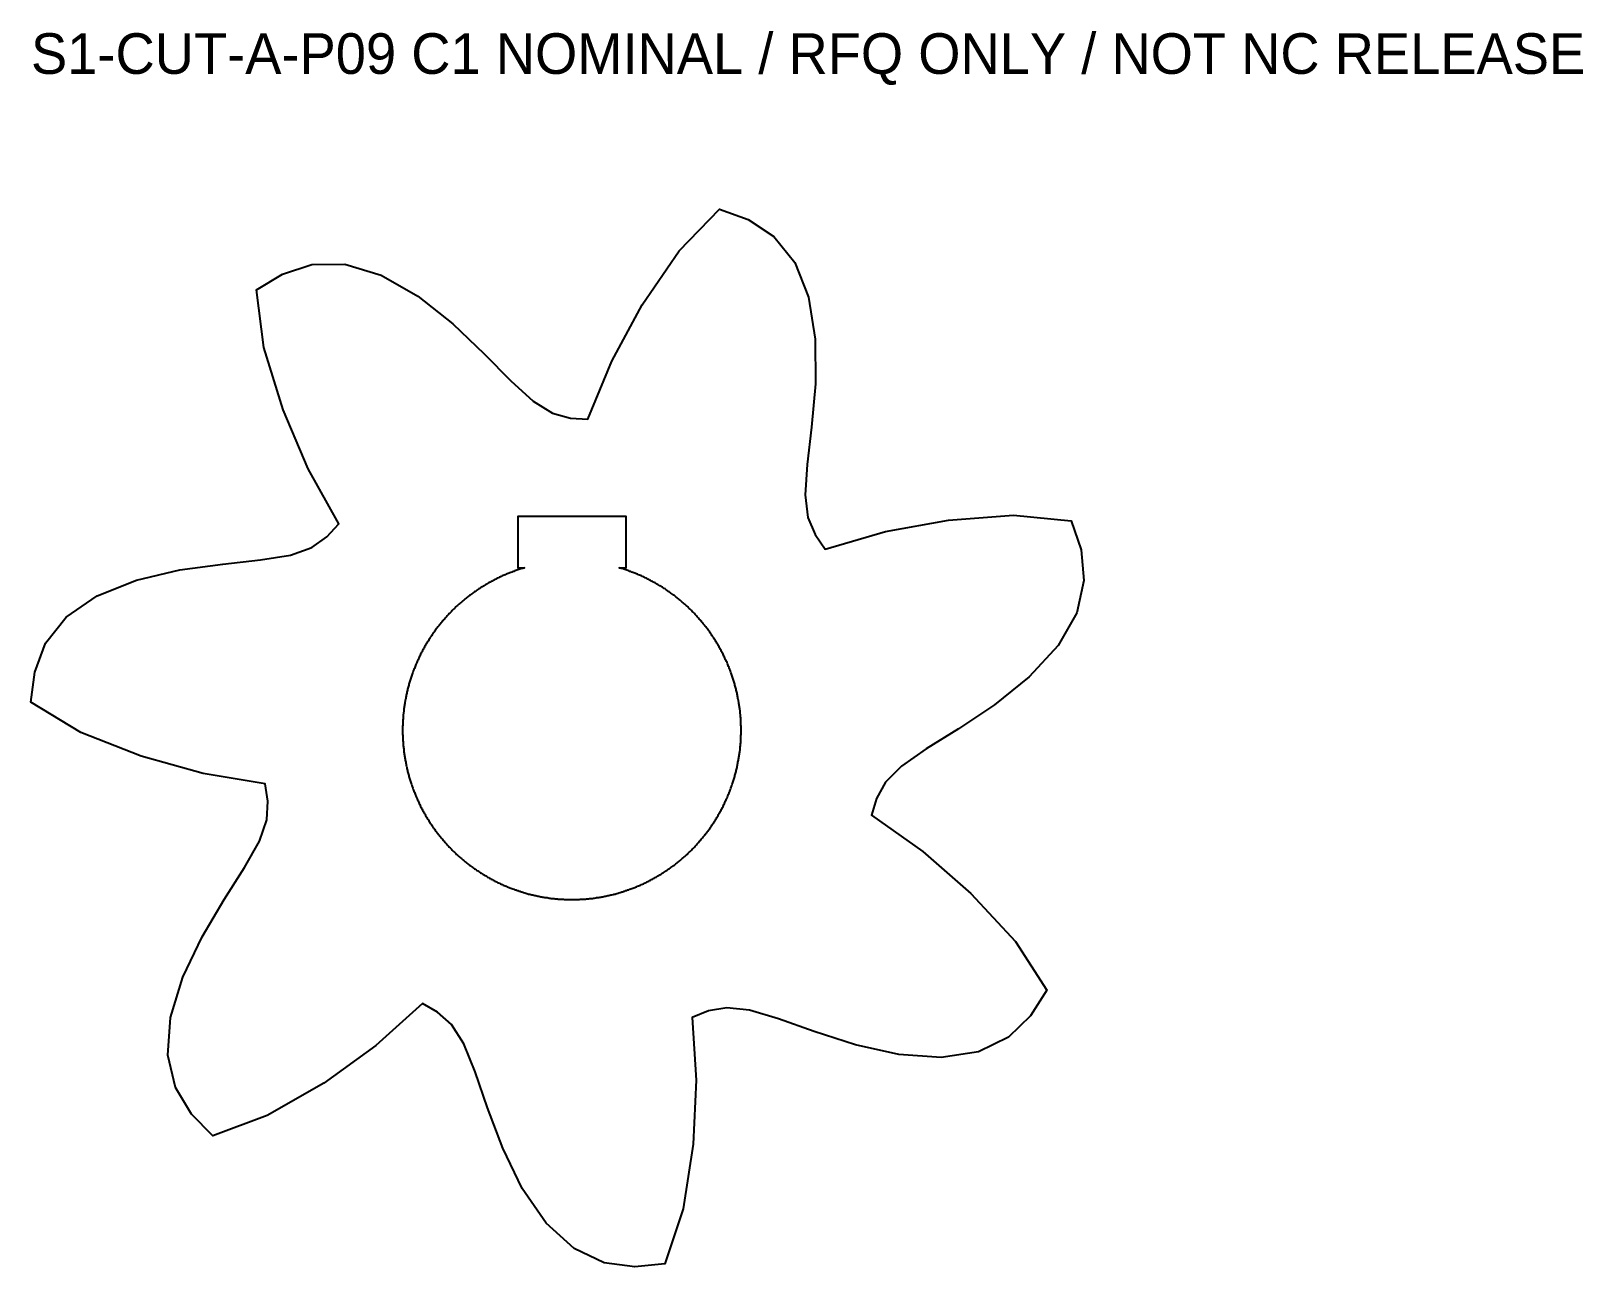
# Model space of a CAD drawing. Header units: millimetres. Extents: x -40 to 75, y -40 to 52.
import ezdxf

# ---------------------------------------------------------------- set-up
doc = ezdxf.new("R2010")
doc.units = ezdxf.units.MM
doc.layers.add('CUT', color=7, linetype='Continuous')
doc.layers.add('INFO', color=7, linetype='Continuous')

msp = doc.modelspace()

# ---------------------------------------------------------------- linework, layer by layer
at = {"layer": 'CUT'}
for points in [[(27.81, 15.53), (32.62, 15.88), (36.89, 15.47), (37.61, 13.34), (37.82, 11.07), (37.29, 8.68), (35.91, 6.26), (33.79, 3.96), (31.22, 1.89), (28.56, 0.12), (26.18, -1.36), (24.35, -2.64), (23.16, -3.83), (22.51, -5.03), (22.13, -6.27), (25.93, -8.95), (29.48, -12.06), (32.76, -15.6), (35.09, -19.2), (33.88, -21.08), (32.24, -22.67), (30.03, -23.74), (27.28, -24.17), (24.16, -23.95), (20.94, -23.23), (17.9, -22.25), (15.26, -21.31), (13.12, -20.68), (11.44, -20.49), (10.1, -20.73), (8.89, -21.21), (9.17, -25.85), (8.95, -30.57), (8.23, -35.34), (6.87, -39.41), (4.64, -39.63), (2.38, -39.34), (0.17, -38.28), (-1.89, -36.4), (-3.66, -33.83), (-5.11, -30.86), (-6.23, -27.87), (-7.15, -25.22), (-7.99, -23.15), (-8.89, -21.72), (-9.92, -20.82), (-11.04, -20.18), (-14.49, -23.29), (-18.32, -26.06), (-22.5, -28.46), (-26.52, -29.94), (-28.09, -28.34), (-29.27, -26.39), (-29.83, -24), (-29.64, -21.22), (-28.73, -18.23), (-27.31, -15.25), (-25.68, -12.5), (-24.17, -10.14), (-23.08, -8.19), (-22.53, -6.6), (-22.46, -5.23), (-22.66, -3.95), (-27.24, -3.19), (-31.8, -1.92), (-36.28, -0.16), (-39.95, 2.07), (-39.67, 4.3), (-38.88, 6.43), (-37.36, 8.36), (-35.07, 9.94), (-32.16, 11.1), (-28.95, 11.84), (-25.78, 12.28), (-23, 12.58), (-20.79, 12.94), (-19.2, 13.5), (-18.09, 14.3), (-17.22, 15.25), (-19.48, 19.31), (-21.33, 23.66), (-22.74, 28.27), (-23.29, 32.52), (-21.38, 33.7), (-19.21, 34.41), (-16.76, 34.42), (-14.09, 33.61), (-11.38, 32.07), (-8.79, 30.02), (-6.47, 27.81), (-4.5, 25.82), (-2.85, 24.32), (-1.42, 23.43), (-0.1, 23.06), (1.19, 22.97), (2.95, 27.27), (5.2, 31.43), (7.92, 35.41), (10.91, 38.48), (13.02, 37.72), (14.92, 36.48), (16.46, 34.56), (17.49, 31.98), (17.98, 28.89), (17.99, 25.59), (17.71, 22.4), (17.38, 19.62), (17.24, 17.39), (17.43, 15.72), (17.97, 14.46), (18.7, 13.39), (23.16, 14.69)], [(12.5, 0.15), (12.5, 0.23), (12.5, 0.31), (12.49, 0.38), (12.49, 0.46), (12.49, 0.54), (12.48, 0.61), (12.48, 0.69), (12.48, 0.77), (12.47, 0.84), (12.47, 0.92), (12.46, 1), (12.45, 1.07), (12.45, 1.15), (12.44, 1.23), (12.43, 1.3), (12.42, 1.38), (12.42, 1.45), (12.41, 1.53), (12.4, 1.61), (12.39, 1.68), (12.38, 1.76), (12.36, 1.83), (12.35, 1.91), (12.34, 1.99), (12.33, 2.06), (12.32, 2.14), (12.3, 2.21), (12.29, 2.29), (12.27, 2.36), (12.26, 2.44), (12.24, 2.51), (12.23, 2.59), (12.21, 2.66), (12.2, 2.74), (12.18, 2.81), (12.16, 2.89), (12.14, 2.96), (12.13, 3.04), (12.11, 3.11), (12.09, 3.19), (12.07, 3.26), (12.05, 3.33), (12.03, 3.41), (12.01, 3.48), (11.98, 3.56), (11.96, 3.63), (11.94, 3.7), (11.92, 3.78), (11.89, 3.85), (11.87, 3.92), (11.84, 3.99), (11.82, 4.07), (11.79, 4.14), (11.77, 4.21), (11.74, 4.28), (11.72, 4.36), (11.69, 4.43), (11.66, 4.5), (11.63, 4.57), (11.61, 4.64), (11.58, 4.71), (11.55, 4.78), (11.52, 4.85), (11.49, 4.92), (11.46, 5), (11.43, 5.07), (11.4, 5.14), (11.36, 5.21), (11.33, 5.28), (11.3, 5.34), (11.27, 5.41), (11.23, 5.48), (11.2, 5.55), (11.17, 5.62), (11.13, 5.69), (11.1, 5.76), (11.06, 5.82), (11.02, 5.89), (10.99, 5.96), (10.95, 6.03), (10.91, 6.09), (10.88, 6.16), (10.84, 6.23), (10.8, 6.29), (10.76, 6.36), (10.72, 6.43), (10.68, 6.49), (10.64, 6.56), (10.6, 6.62), (10.56, 6.69), (10.52, 6.75), (10.48, 6.82), (10.44, 6.88), (10.39, 6.94), (10.35, 7.01), (10.31, 7.07), (10.26, 7.13), (10.22, 7.2), (10.18, 7.26), (10.13, 7.32), (10.09, 7.38), (10.04, 7.45), (9.99, 7.51), (9.95, 7.57), (9.9, 7.63), (9.85, 7.69), (9.81, 7.75), (9.76, 7.81), (9.71, 7.87), (9.66, 7.93), (9.61, 7.99), (9.56, 8.05), (9.52, 8.11), (9.47, 8.16), (9.41, 8.22), (9.36, 8.28), (9.31, 8.34), (9.26, 8.39), (9.21, 8.45), (9.16, 8.51), (9.11, 8.56), (9.05, 8.62), (9, 8.67), (8.95, 8.73), (8.89, 8.78), (8.84, 8.84), (8.78, 8.89), (8.73, 8.95), (8.67, 9), (8.62, 9.05), (8.56, 9.11), (8.51, 9.16), (8.45, 9.21), (8.39, 9.26), (8.34, 9.31), (8.28, 9.36), (8.22, 9.41), (8.16, 9.47), (8.11, 9.52), (8.05, 9.56), (7.99, 9.61), (7.93, 9.66), (7.87, 9.71), (7.81, 9.76), (7.75, 9.81), (7.69, 9.85), (7.63, 9.9), (7.57, 9.95), (7.51, 9.99), (7.45, 10.04), (7.38, 10.09), (7.32, 10.13), (7.26, 10.18), (7.2, 10.22), (7.13, 10.26), (7.07, 10.31), (7.01, 10.35), (6.94, 10.39), (6.88, 10.44), (6.82, 10.48), (6.75, 10.52), (6.69, 10.56), (6.62, 10.6), (6.56, 10.64), (6.49, 10.68), (6.43, 10.72), (6.36, 10.76), (6.29, 10.8), (6.23, 10.84), (6.16, 10.88), (6.09, 10.91), (6.03, 10.95), (5.96, 10.99), (5.89, 11.02), (5.82, 11.06), (5.76, 11.1), (5.69, 11.13), (5.62, 11.17), (5.55, 11.2), (5.48, 11.23), (5.41, 11.27), (5.34, 11.3), (5.28, 11.33), (5.21, 11.36), (5.14, 11.4), (5.07, 11.43), (5, 11.46), (4.92, 11.49), (4.85, 11.52), (4.78, 11.55), (4.71, 11.58), (4.64, 11.61), (4.57, 11.63), (4.5, 11.66), (4.43, 11.69), (4.36, 11.72), (4.28, 11.74), (4.21, 11.77), (4.14, 11.79), (4.07, 11.82), (3.99, 11.84), (3.92, 11.87), (3.85, 11.89), (3.78, 11.92), (3.7, 11.94), (3.63, 11.96), (3.56, 11.98), (3.5, 12), (4, 12), (4, 15.8), (-4, 15.8), (-4, 12), (-3.5, 12), (-3.56, 11.98), (-3.63, 11.96), (-3.7, 11.94), (-3.78, 11.92), (-3.85, 11.89), (-3.92, 11.87), (-3.99, 11.84), (-4.07, 11.82), (-4.14, 11.79), (-4.21, 11.77), (-4.28, 11.74), (-4.36, 11.72), (-4.43, 11.69), (-4.5, 11.66), (-4.57, 11.63), (-4.64, 11.61), (-4.71, 11.58), (-4.78, 11.55), (-4.85, 11.52), (-4.92, 11.49), (-5, 11.46), (-5.07, 11.43), (-5.14, 11.4), (-5.21, 11.36), (-5.28, 11.33), (-5.34, 11.3), (-5.41, 11.27), (-5.48, 11.23), (-5.55, 11.2), (-5.62, 11.17), (-5.69, 11.13), (-5.76, 11.1), (-5.82, 11.06), (-5.89, 11.02), (-5.96, 10.99), (-6.03, 10.95), (-6.09, 10.91), (-6.16, 10.88), (-6.23, 10.84), (-6.29, 10.8), (-6.36, 10.76), (-6.43, 10.72), (-6.49, 10.68), (-6.56, 10.64), (-6.62, 10.6), (-6.69, 10.56), (-6.75, 10.52), (-6.82, 10.48), (-6.88, 10.44), (-6.94, 10.39), (-7.01, 10.35), (-7.07, 10.31), (-7.13, 10.26), (-7.2, 10.22), (-7.26, 10.18), (-7.32, 10.13), (-7.38, 10.09), (-7.45, 10.04), (-7.51, 9.99), (-7.57, 9.95), (-7.63, 9.9), (-7.69, 9.85), (-7.75, 9.81), (-7.81, 9.76), (-7.87, 9.71), (-7.93, 9.66), (-7.99, 9.61), (-8.05, 9.56), (-8.11, 9.52), (-8.16, 9.47), (-8.22, 9.41), (-8.28, 9.36), (-8.34, 9.31), (-8.39, 9.26), (-8.45, 9.21), (-8.51, 9.16), (-8.56, 9.11), (-8.62, 9.05), (-8.67, 9), (-8.73, 8.95), (-8.78, 8.89), (-8.84, 8.84), (-8.89, 8.78), (-8.95, 8.73), (-9, 8.67), (-9.05, 8.62), (-9.11, 8.56), (-9.16, 8.51), (-9.21, 8.45), (-9.26, 8.39), (-9.31, 8.34), (-9.36, 8.28), (-9.41, 8.22), (-9.47, 8.16), (-9.52, 8.11), (-9.56, 8.05), (-9.61, 7.99), (-9.66, 7.93), (-9.71, 7.87), (-9.76, 7.81), (-9.81, 7.75), (-9.85, 7.69), (-9.9, 7.63), (-9.95, 7.57), (-9.99, 7.51), (-10.04, 7.45), (-10.09, 7.38), (-10.13, 7.32), (-10.18, 7.26), (-10.22, 7.2), (-10.26, 7.13), (-10.31, 7.07), (-10.35, 7.01), (-10.39, 6.94), (-10.44, 6.88), (-10.48, 6.82), (-10.52, 6.75), (-10.56, 6.69), (-10.6, 6.62), (-10.64, 6.56), (-10.68, 6.49), (-10.72, 6.43), (-10.76, 6.36), (-10.8, 6.29), (-10.84, 6.23), (-10.88, 6.16), (-10.91, 6.09), (-10.95, 6.03), (-10.99, 5.96), (-11.02, 5.89), (-11.06, 5.82), (-11.1, 5.76), (-11.13, 5.69), (-11.17, 5.62), (-11.2, 5.55), (-11.23, 5.48), (-11.27, 5.41), (-11.3, 5.34), (-11.33, 5.28), (-11.36, 5.21), (-11.4, 5.14), (-11.43, 5.07), (-11.46, 5), (-11.49, 4.92), (-11.52, 4.85), (-11.55, 4.78), (-11.58, 4.71), (-11.61, 4.64), (-11.63, 4.57), (-11.66, 4.5), (-11.69, 4.43), (-11.72, 4.36), (-11.74, 4.28), (-11.77, 4.21), (-11.79, 4.14), (-11.82, 4.07), (-11.84, 3.99), (-11.87, 3.92), (-11.89, 3.85), (-11.92, 3.78), (-11.94, 3.7), (-11.96, 3.63), (-11.98, 3.56), (-12.01, 3.48), (-12.03, 3.41), (-12.05, 3.33), (-12.07, 3.26), (-12.09, 3.19), (-12.11, 3.11), (-12.13, 3.04), (-12.14, 2.96), (-12.16, 2.89), (-12.18, 2.81), (-12.2, 2.74), (-12.21, 2.66), (-12.23, 2.59), (-12.24, 2.51), (-12.26, 2.44), (-12.27, 2.36), (-12.29, 2.29), (-12.3, 2.21), (-12.32, 2.14), (-12.33, 2.06), (-12.34, 1.99), (-12.35, 1.91), (-12.36, 1.83), (-12.38, 1.76), (-12.39, 1.68), (-12.4, 1.61), (-12.41, 1.53), (-12.42, 1.45), (-12.42, 1.38), (-12.43, 1.3), (-12.44, 1.23), (-12.45, 1.15), (-12.45, 1.07), (-12.46, 1), (-12.47, 0.92), (-12.47, 0.84), (-12.48, 0.77), (-12.48, 0.69), (-12.48, 0.61), (-12.49, 0.54), (-12.49, 0.46), (-12.49, 0.38), (-12.5, 0.31), (-12.5, 0.23), (-12.5, 0.15), (-12.5, 0.08), (-12.5, 0), (-12.5, -0.08), (-12.5, -0.15), (-12.5, -0.23), (-12.5, -0.31), (-12.49, -0.38), (-12.49, -0.46), (-12.49, -0.54), (-12.48, -0.61), (-12.48, -0.69), (-12.48, -0.77), (-12.47, -0.84), (-12.47, -0.92), (-12.46, -1), (-12.45, -1.07), (-12.45, -1.15), (-12.44, -1.23), (-12.43, -1.3), (-12.42, -1.38), (-12.42, -1.45), (-12.41, -1.53), (-12.4, -1.61), (-12.39, -1.68), (-12.38, -1.76), (-12.36, -1.83), (-12.35, -1.91), (-12.34, -1.99), (-12.33, -2.06), (-12.32, -2.14), (-12.3, -2.21), (-12.29, -2.29), (-12.27, -2.36), (-12.26, -2.44), (-12.24, -2.51), (-12.23, -2.59), (-12.21, -2.66), (-12.2, -2.74), (-12.18, -2.81), (-12.16, -2.89), (-12.14, -2.96), (-12.13, -3.04), (-12.11, -3.11), (-12.09, -3.19), (-12.07, -3.26), (-12.05, -3.33), (-12.03, -3.41), (-12.01, -3.48), (-11.98, -3.56), (-11.96, -3.63), (-11.94, -3.7), (-11.92, -3.78), (-11.89, -3.85), (-11.87, -3.92), (-11.84, -3.99), (-11.82, -4.07), (-11.79, -4.14), (-11.77, -4.21), (-11.74, -4.28), (-11.72, -4.36), (-11.69, -4.43), (-11.66, -4.5), (-11.63, -4.57), (-11.61, -4.64), (-11.58, -4.71), (-11.55, -4.78), (-11.52, -4.85), (-11.49, -4.92), (-11.46, -5), (-11.43, -5.07), (-11.4, -5.14), (-11.36, -5.21), (-11.33, -5.28), (-11.3, -5.34), (-11.27, -5.41), (-11.23, -5.48), (-11.2, -5.55), (-11.17, -5.62), (-11.13, -5.69), (-11.1, -5.76), (-11.06, -5.82), (-11.02, -5.89), (-10.99, -5.96), (-10.95, -6.03), (-10.91, -6.09), (-10.88, -6.16), (-10.84, -6.23), (-10.8, -6.29), (-10.76, -6.36), (-10.72, -6.43), (-10.68, -6.49), (-10.64, -6.56), (-10.6, -6.62), (-10.56, -6.69), (-10.52, -6.75), (-10.48, -6.82), (-10.44, -6.88), (-10.39, -6.94), (-10.35, -7.01), (-10.31, -7.07), (-10.26, -7.13), (-10.22, -7.2), (-10.18, -7.26), (-10.13, -7.32), (-10.09, -7.38), (-10.04, -7.45), (-9.99, -7.51), (-9.95, -7.57), (-9.9, -7.63), (-9.85, -7.69), (-9.81, -7.75), (-9.76, -7.81), (-9.71, -7.87), (-9.66, -7.93), (-9.61, -7.99), (-9.56, -8.05), (-9.52, -8.11), (-9.47, -8.16), (-9.41, -8.22), (-9.36, -8.28), (-9.31, -8.34), (-9.26, -8.39), (-9.21, -8.45), (-9.16, -8.51), (-9.11, -8.56), (-9.05, -8.62), (-9, -8.67), (-8.95, -8.73), (-8.89, -8.78), (-8.84, -8.84), (-8.78, -8.89), (-8.73, -8.95), (-8.67, -9), (-8.62, -9.05), (-8.56, -9.11), (-8.51, -9.16), (-8.45, -9.21), (-8.39, -9.26), (-8.34, -9.31), (-8.28, -9.36), (-8.22, -9.41), (-8.16, -9.47), (-8.11, -9.52), (-8.05, -9.56), (-7.99, -9.61), (-7.93, -9.66), (-7.87, -9.71), (-7.81, -9.76), (-7.75, -9.81), (-7.69, -9.85), (-7.63, -9.9), (-7.57, -9.95), (-7.51, -9.99), (-7.45, -10.04), (-7.38, -10.09), (-7.32, -10.13), (-7.26, -10.18), (-7.2, -10.22), (-7.13, -10.26), (-7.07, -10.31), (-7.01, -10.35), (-6.94, -10.39), (-6.88, -10.44), (-6.82, -10.48), (-6.75, -10.52), (-6.69, -10.56), (-6.62, -10.6), (-6.56, -10.64), (-6.49, -10.68), (-6.43, -10.72), (-6.36, -10.76), (-6.29, -10.8), (-6.23, -10.84), (-6.16, -10.88), (-6.09, -10.91), (-6.03, -10.95), (-5.96, -10.99), (-5.89, -11.02), (-5.82, -11.06), (-5.76, -11.1), (-5.69, -11.13), (-5.62, -11.17), (-5.55, -11.2), (-5.48, -11.23), (-5.41, -11.27), (-5.34, -11.3), (-5.28, -11.33), (-5.21, -11.36), (-5.14, -11.4), (-5.07, -11.43), (-5, -11.46), (-4.92, -11.49), (-4.85, -11.52), (-4.78, -11.55), (-4.71, -11.58), (-4.64, -11.61), (-4.57, -11.63), (-4.5, -11.66), (-4.43, -11.69), (-4.36, -11.72), (-4.28, -11.74), (-4.21, -11.77), (-4.14, -11.79), (-4.07, -11.82), (-3.99, -11.84), (-3.92, -11.87), (-3.85, -11.89), (-3.78, -11.92), (-3.7, -11.94), (-3.63, -11.96), (-3.56, -11.98), (-3.48, -12.01), (-3.41, -12.03), (-3.33, -12.05), (-3.26, -12.07), (-3.19, -12.09), (-3.11, -12.11), (-3.04, -12.13), (-2.96, -12.14), (-2.89, -12.16), (-2.81, -12.18), (-2.74, -12.2), (-2.66, -12.21), (-2.59, -12.23), (-2.51, -12.24), (-2.44, -12.26), (-2.36, -12.27), (-2.29, -12.29), (-2.21, -12.3), (-2.14, -12.32), (-2.06, -12.33), (-1.99, -12.34), (-1.91, -12.35), (-1.83, -12.36), (-1.76, -12.38), (-1.68, -12.39), (-1.61, -12.4), (-1.53, -12.41), (-1.45, -12.42), (-1.38, -12.42), (-1.3, -12.43), (-1.23, -12.44), (-1.15, -12.45), (-1.07, -12.45), (-1, -12.46), (-0.92, -12.47), (-0.84, -12.47), (-0.77, -12.48), (-0.69, -12.48), (-0.61, -12.48), (-0.54, -12.49), (-0.46, -12.49), (-0.38, -12.49), (-0.31, -12.5), (-0.23, -12.5), (-0.15, -12.5), (-0.08, -12.5), (0, -12.5), (0.08, -12.5), (0.15, -12.5), (0.23, -12.5), (0.31, -12.5), (0.38, -12.49), (0.46, -12.49), (0.54, -12.49), (0.61, -12.48), (0.69, -12.48), (0.77, -12.48), (0.84, -12.47), (0.92, -12.47), (1, -12.46), (1.07, -12.45), (1.15, -12.45), (1.23, -12.44), (1.3, -12.43), (1.38, -12.42), (1.45, -12.42), (1.53, -12.41), (1.61, -12.4), (1.68, -12.39), (1.76, -12.38), (1.83, -12.36), (1.91, -12.35), (1.99, -12.34), (2.06, -12.33), (2.14, -12.32), (2.21, -12.3), (2.29, -12.29), (2.36, -12.27), (2.44, -12.26), (2.51, -12.24), (2.59, -12.23), (2.66, -12.21), (2.74, -12.2), (2.81, -12.18), (2.89, -12.16), (2.96, -12.14), (3.04, -12.13), (3.11, -12.11), (3.19, -12.09), (3.26, -12.07), (3.33, -12.05), (3.41, -12.03), (3.48, -12.01), (3.56, -11.98), (3.63, -11.96), (3.7, -11.94), (3.78, -11.92), (3.85, -11.89), (3.92, -11.87), (3.99, -11.84), (4.07, -11.82), (4.14, -11.79), (4.21, -11.77), (4.28, -11.74), (4.36, -11.72), (4.43, -11.69), (4.5, -11.66), (4.57, -11.63), (4.64, -11.61), (4.71, -11.58), (4.78, -11.55), (4.85, -11.52), (4.92, -11.49), (5, -11.46), (5.07, -11.43), (5.14, -11.4), (5.21, -11.36), (5.28, -11.33), (5.34, -11.3), (5.41, -11.27), (5.48, -11.23), (5.55, -11.2), (5.62, -11.17), (5.69, -11.13), (5.76, -11.1), (5.82, -11.06), (5.89, -11.02), (5.96, -10.99), (6.03, -10.95), (6.09, -10.91), (6.16, -10.88), (6.23, -10.84), (6.29, -10.8), (6.36, -10.76), (6.43, -10.72), (6.49, -10.68), (6.56, -10.64), (6.62, -10.6), (6.69, -10.56), (6.75, -10.52), (6.82, -10.48), (6.88, -10.44), (6.94, -10.39), (7.01, -10.35), (7.07, -10.31), (7.13, -10.26), (7.2, -10.22), (7.26, -10.18), (7.32, -10.13), (7.38, -10.09), (7.45, -10.04), (7.51, -9.99), (7.57, -9.95), (7.63, -9.9), (7.69, -9.85), (7.75, -9.81), (7.81, -9.76), (7.87, -9.71), (7.93, -9.66), (7.99, -9.61), (8.05, -9.56), (8.11, -9.52), (8.16, -9.47), (8.22, -9.41), (8.28, -9.36), (8.34, -9.31), (8.39, -9.26), (8.45, -9.21), (8.51, -9.16), (8.56, -9.11), (8.62, -9.05), (8.67, -9), (8.73, -8.95), (8.78, -8.89), (8.84, -8.84), (8.89, -8.78), (8.95, -8.73), (9, -8.67), (9.05, -8.62), (9.11, -8.56), (9.16, -8.51), (9.21, -8.45), (9.26, -8.39), (9.31, -8.34), (9.36, -8.28), (9.41, -8.22), (9.47, -8.16), (9.52, -8.11), (9.56, -8.05), (9.61, -7.99), (9.66, -7.93), (9.71, -7.87), (9.76, -7.81), (9.81, -7.75), (9.85, -7.69), (9.9, -7.63), (9.95, -7.57), (9.99, -7.51), (10.04, -7.45), (10.09, -7.38), (10.13, -7.32), (10.18, -7.26), (10.22, -7.2), (10.26, -7.13), (10.31, -7.07), (10.35, -7.01), (10.39, -6.94), (10.44, -6.88), (10.48, -6.82), (10.52, -6.75), (10.56, -6.69), (10.6, -6.62), (10.64, -6.56), (10.68, -6.49), (10.72, -6.43), (10.76, -6.36), (10.8, -6.29), (10.84, -6.23), (10.88, -6.16), (10.91, -6.09), (10.95, -6.03), (10.99, -5.96), (11.02, -5.89), (11.06, -5.82), (11.1, -5.76), (11.13, -5.69), (11.17, -5.62), (11.2, -5.55), (11.23, -5.48), (11.27, -5.41), (11.3, -5.34), (11.33, -5.28), (11.36, -5.21), (11.4, -5.14), (11.43, -5.07), (11.46, -5), (11.49, -4.92), (11.52, -4.85), (11.55, -4.78), (11.58, -4.71), (11.61, -4.64), (11.63, -4.57), (11.66, -4.5), (11.69, -4.43), (11.72, -4.36), (11.74, -4.28), (11.77, -4.21), (11.79, -4.14), (11.82, -4.07), (11.84, -3.99), (11.87, -3.92), (11.89, -3.85), (11.92, -3.78), (11.94, -3.7), (11.96, -3.63), (11.98, -3.56), (12.01, -3.48), (12.03, -3.41), (12.05, -3.33), (12.07, -3.26), (12.09, -3.19), (12.11, -3.11), (12.13, -3.04), (12.14, -2.96), (12.16, -2.89), (12.18, -2.81), (12.2, -2.74), (12.21, -2.66), (12.23, -2.59), (12.24, -2.51), (12.26, -2.44), (12.27, -2.36), (12.29, -2.29), (12.3, -2.21), (12.32, -2.14), (12.33, -2.06), (12.34, -1.99), (12.35, -1.91), (12.36, -1.83), (12.38, -1.76), (12.39, -1.68), (12.4, -1.61), (12.41, -1.53), (12.42, -1.45), (12.42, -1.38), (12.43, -1.3), (12.44, -1.23), (12.45, -1.15), (12.45, -1.07), (12.46, -1), (12.47, -0.92), (12.47, -0.84), (12.48, -0.77), (12.48, -0.69), (12.48, -0.61), (12.49, -0.54), (12.49, -0.46), (12.49, -0.38), (12.5, -0.31), (12.5, -0.23), (12.5, -0.15), (12.5, -0.08), (12.5, 0), (12.5, 0.08)]]:
    msp.add_lwpolyline(points, close=True, dxfattribs=at)

# ---------------------------------------------------------------- texts
at = {"layer": 'INFO'}
msp.add_text('S1-CUT-A-P09 C1 NOMINAL / RFQ ONLY / NOT NC RELEASE', height=3, dxfattribs=at).set_placement((-39.95, 48.48))

doc.saveas('drawing.dxf')
